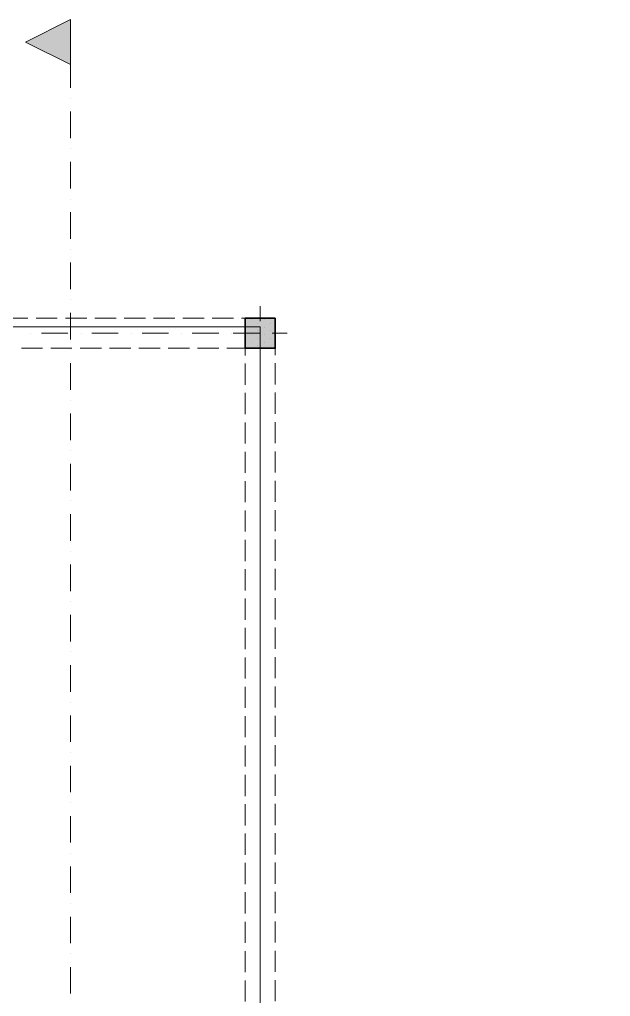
# Model space of a CAD drawing. Header units: inches. Extents: x 206002 to 410047, y 60394 to 83306.
# Drawn here: x 377878 to 381826, y 76783 to 83306 of the extents above; entities that cross this region are included whole.
import ezdxf

# ---------------------------------------------------------------- set-up
doc = ezdxf.new("R2010")
doc.units = ezdxf.units.IN
doc.header["$MEASUREMENT"] = 0
doc.layers.add('PDF_Marker - Section', color=7, linetype='Continuous')
doc.layers.add('PDF_Structural - Bearing', color=7, linetype='Continuous')

msp = doc.modelspace()

# ---------------------------------------------------------------- linework, layer by layer
at = {"layer": 'PDF_Marker - Section', "lineweight": 13}
for points in [[(378219.3, 82850.6), (378219.3, 83005.3), (378219.3, 83306.1), (377918.5, 83155.7), (378219.3, 83005.3)], [(378219.3, 82779.8), (378219.3, 82779.8)], [(378219.3, 82514.5), (378219.3, 82691.4)], [(378219.3, 82443.8), (378219.3, 82443.8)], [(378219.3, 82178.5), (378219.3, 82355.4)], [(378219.3, 82107.8), (378219.3, 82107.8)], [(378219.3, 81842.5), (378219.3, 82019.3)], [(378219.3, 81771.8), (378219.3, 81771.8)], [(378219.3, 81506.5), (378219.3, 81683.3)], [(378219.3, 81435.7), (378219.3, 81435.7)], [(378219.3, 81170.4), (378219.3, 81347.3)], [(378219.3, 81099.7), (378219.3, 81099.7)], [(378219.3, 80834.4), (378219.3, 81011.3)], [(378219.3, 80763.7), (378219.3, 80763.7)], [(378219.3, 80498.4), (378219.3, 80675.3)], [(378219.3, 80427.7), (378219.3, 80427.7)], [(378219.3, 80162.4), (378219.3, 80339.2)], [(378219.3, 80091.6), (378219.3, 80091.6)], [(378219.3, 79826.3), (378219.3, 80003.2)], [(378219.3, 79755.6), (378219.3, 79755.6)], [(378219.3, 79490.3), (378219.3, 79667.2)], [(378219.3, 79419.6), (378219.3, 79419.6)], [(378219.3, 79154.3), (378219.3, 79331.2)], [(378219.3, 79083.6), (378219.3, 79083.6)], [(378219.3, 78818.3), (378219.3, 78995.1)], [(378219.3, 78747.5), (378219.3, 78747.5)], [(378219.3, 78482.3), (378219.3, 78659.1)], [(378219.3, 78411.5), (378219.3, 78411.5)], [(378219.3, 78146.2), (378219.3, 78323.1)], [(378219.3, 78075.5), (378219.3, 78075.5)], [(378219.3, 77810.2), (378219.3, 77987.1)], [(378219.3, 77739.5), (378219.3, 77739.5)], [(378219.3, 77474.2), (378219.3, 77651)], [(378219.3, 77403.4), (378219.3, 77403.4)], [(378219.3, 77138.2), (378219.3, 77315)], [(378219.3, 77067.4), (378219.3, 77067.4)], [(378219.3, 76802.1), (378219.3, 76979)]]:
    msp.add_lwpolyline(points, dxfattribs=at)
at = {"layer": 'PDF_Marker - Section', "lineweight": 0, "transparency": 33554559}
msp.add_solid([(378219.3, 83306.1), (377918.5, 83155.7), (378219.3, 83005.3)], dxfattribs=at)
at = {"layer": 'PDF_Structural - Bearing', "lineweight": 0}
for points in [[(379486.7, 81291.3), (379486.7, 81391.6)], [(379406.5, 81211.1), (379306.3, 81211.1)], [(379486.7, 81211.1), (379486.7, 81211.1)], [(379566.9, 81211.1), (379667.2, 81211.1)], [(379486.7, 81130.9), (379486.7, 81030.6)]]:
    msp.add_lwpolyline(points, dxfattribs=at)
at = {"layer": 'PDF_Structural - Bearing', "lineweight": 18}
for points in [[(377793.3, 81311.3), (377934.8, 81311.3)], [(377989.4, 81311.3), (378130.9, 81311.3)], [(378185.5, 81311.3), (378327, 81311.3)], [(378381.6, 81311.3), (378523.1, 81311.3)], [(378577.7, 81311.3), (378719.2, 81311.3)], [(378773.9, 81311.3), (378915.4, 81311.3)], [(378970.1, 81311.3), (379111.6, 81311.3)], [(379166.2, 81311.3), (379307.7, 81311.3)], [(379362.3, 81311.3), (379503.8, 81311.3)], [(379558.4, 81311.3), (379587, 81311.3), (379587, 81261.8)], [(379587, 81207.1), (379587, 81065.7)], [(377891.3, 81110.8), (378032.8, 81110.8)], [(378087.5, 81110.8), (378228.9, 81110.8)], [(378283.6, 81110.8), (378425, 81110.8)], [(378479.7, 81110.8), (378621.2, 81110.8)], [(378675.8, 81110.8), (378817.3, 81110.8)], [(378871.9, 81110.8), (379013.5, 81110.8)], [(379068.1, 81110.8), (379209.6, 81110.8)], [(379264.3, 81110.8), (379386.5, 81110.8), (379386.5, 81063.5)], [(379386.5, 81008.8), (379386.5, 80867.3)], [(379587, 81011), (379587, 80869.5)], [(379386.5, 80812.7), (379386.5, 80671.2)], [(379587, 80814.9), (379587, 80673.4)], [(379386.5, 80616.6), (379386.5, 80475.1)], [(379587, 80618.8), (379587, 80477.3)], [(379386.5, 80420.4), (379386.5, 80279)], [(379587, 80422.6), (379587, 80281.1)], [(379386.5, 80224.3), (379386.5, 80082.8)], [(379587, 80226.5), (379587, 80085)], [(379386.5, 80028.2), (379386.5, 79886.7)], [(379587, 80030.4), (379587, 79888.9)], [(379386.5, 79832.1), (379386.5, 79690.6)], [(379587, 79834.3), (379587, 79692.8)], [(379386.5, 79635.9), (379386.5, 79494.4)], [(379587, 79638.1), (379587, 79496.6)], [(379386.5, 79439.8), (379386.5, 79298.3)], [(379587, 79442), (379587, 79300.5)], [(379386.5, 79243.7), (379386.5, 79102.2)], [(379587, 79245.9), (379587, 79104.4)], [(379386.5, 79047.5), (379386.5, 78906.1)], [(379587, 79049.7), (379587, 78908.3)], [(379386.5, 78851.4), (379386.5, 78709.9)], [(379587, 78853.6), (379587, 78712.1)], [(379386.5, 78655.3), (379386.5, 78513.8)], [(379587, 78657.5), (379587, 78516)], [(379386.5, 78459.2), (379386.5, 78317.7)], [(379587, 78461.4), (379587, 78319.9)], [(379386.5, 78263), (379386.5, 78121.6)], [(379587, 78265.2), (379587, 78123.7)], [(379386.5, 78066.9), (379386.5, 77925.4)], [(379587, 78069.1), (379587, 77927.6)], [(379386.5, 77870.8), (379386.5, 77729.3)], [(379587, 77873), (379587, 77731.5)], [(379386.5, 77674.6), (379386.5, 77533.2)], [(379587, 77676.9), (379587, 77535.4)], [(379386.5, 77478.5), (379386.5, 77337)], [(379587, 77480.7), (379587, 77339.2)], [(379386.5, 77282.4), (379386.5, 77140.9)], [(379587, 77284.6), (379587, 77143.1)], [(379386.5, 77086.3), (379386.5, 76944.8)], [(379587, 77088.5), (379587, 76947)], [(379386.5, 76890.1), (379386.5, 76748.7)], [(379587, 76892.3), (379587, 76750.9)]]:
    msp.add_lwpolyline(points, dxfattribs=at)
at = {"layer": 'PDF_Structural - Bearing', "lineweight": 35}
msp.add_lwpolyline([(379587, 81311.4), (379587, 81110.8), (379386.5, 81110.8), (379386.5, 81311.4)], close=True, dxfattribs=at)
at = {"layer": 'PDF_Structural - Bearing', "lineweight": 15}
for points in [[(379424.8, 81302.3), (379424.8, 81302.3)], [(379468.2, 81277.2), (379468.2, 81277.2)], [(379511.6, 81302.3), (379511.6, 81302.3)], [(379555, 81277.2), (379555, 81277.2)], [(379424.8, 81252.1), (379424.8, 81252.1)], [(379468.2, 81227.1), (379468.2, 81227.1)], [(379511.6, 81252.1), (379511.6, 81252.1)], [(379555, 81227.1), (379555, 81227.1)], [(379424.8, 81202), (379424.8, 81202)], [(379424.8, 81151.9), (379424.8, 81151.9)], [(379468.2, 81176.9), (379468.2, 81176.9)], [(379511.6, 81202), (379511.6, 81202)], [(379511.6, 81151.9), (379511.6, 81151.9)], [(379555, 81176.9), (379555, 81176.9)], [(379468.2, 81126.8), (379468.2, 81126.8)], [(379555, 81126.8), (379555, 81126.8)]]:
    msp.add_lwpolyline(points, dxfattribs=at)
at = {"layer": 'PDF_Structural - Bearing', "lineweight": 18}
msp.add_lwpolyline([(409967, 74292.9), (379486.7, 74292.9), (379486.7, 81254.4), (376478.8, 81254.4), (376478.8, 74292.9), (345998.6, 74292.9), (345998.6, 65369.4), (355523.7, 65369.4), (355523.7, 63865.4), (400642.4, 63865.4), (400642.4, 65369.4), (409967, 65369.4)], close=True, dxfattribs=at)
at = {"layer": 'PDF_Structural - Bearing', "lineweight": 20}
for points in [[(377953.8, 81211), (377953.8, 81211)], [(378024.5, 81211), (378201.4, 81211)], [(378289.8, 81211), (378289.8, 81211)], [(378360.6, 81211), (378537.4, 81211)], [(378625.9, 81211), (378625.9, 81211)], [(378696.6, 81211), (378873.4, 81211)], [(378961.9, 81211), (378961.9, 81211)], [(379032.6, 81211), (379209.4, 81211)], [(379297.8, 81211), (379297.8, 81211)], [(379368.6, 81211), (379486.7, 81211), (379486.7, 80973.6)], [(379486.7, 80885.2), (379486.7, 80885.2)], [(379486.7, 80814.5), (379486.7, 80637.6)], [(379486.7, 80549.2), (379486.7, 80549.2)], [(379486.7, 80478.4), (379486.7, 80301.6)], [(379486.7, 80213.1), (379486.7, 80213.1)], [(379486.7, 80142.4), (379486.7, 79965.6)], [(379486.7, 79877.1), (379486.7, 79877.1)], [(379486.7, 79806.4), (379486.7, 79629.5)], [(379486.7, 79541.1), (379486.7, 79541.1)], [(379486.7, 79470.4), (379486.7, 79293.5)], [(379486.7, 79205.1), (379486.7, 79205.1)], [(379486.7, 79134.3), (379486.7, 78957.5)], [(379486.7, 78869.1), (379486.7, 78869.1)], [(379486.7, 78798.3), (379486.7, 78621.5)], [(379486.7, 78533), (379486.7, 78533)], [(379486.7, 78462.3), (379486.7, 78285.4)], [(379486.7, 78197), (379486.7, 78197)], [(379486.7, 78126.3), (379486.7, 77949.4)], [(379486.7, 77861), (379486.7, 77861)], [(379486.7, 77790.2), (379486.7, 77613.4)], [(379486.7, 77525), (379486.7, 77525)], [(379486.7, 77454.2), (379486.7, 77277.4)], [(379486.7, 77188.9), (379486.7, 77188.9)], [(379486.7, 77118.2), (379486.7, 76941.3)], [(379486.7, 76852.9), (379486.7, 76852.9)]]:
    msp.add_lwpolyline(points, dxfattribs=at)
at = {"layer": 'PDF_Structural - Bearing', "color": 7, "lineweight": 0, "true_color": 0xffffff, "transparency": 33554559}
msp.add_solid([(379587, 81311.4), (379587, 81110.8), (379386.5, 81311.4), (379386.5, 81110.8)], dxfattribs=at)

doc.saveas('drawing.dxf')
